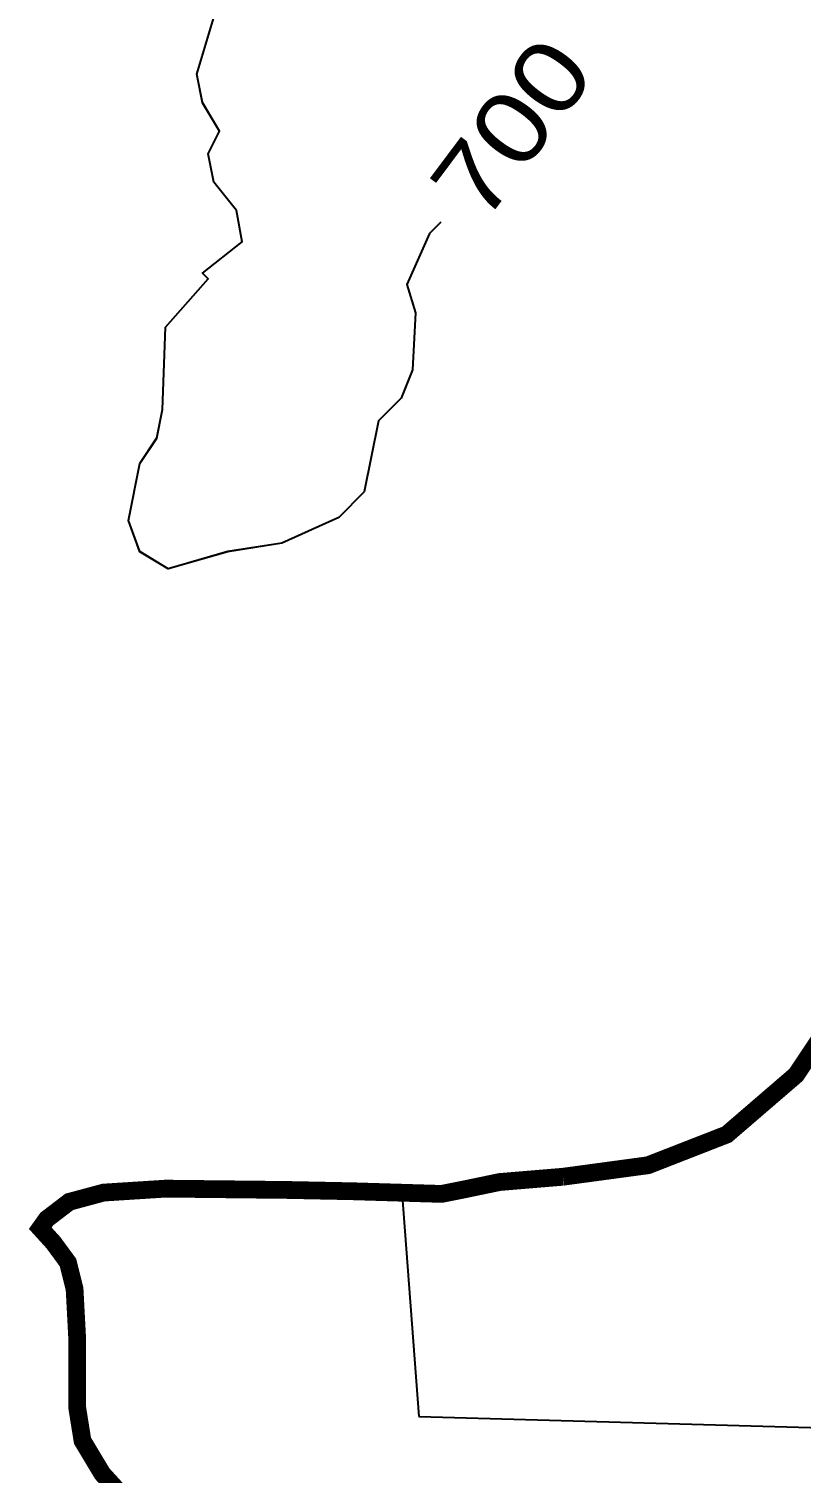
# Model space of a CAD drawing. Header units: inches. Extents: x -43639 to 75791, y -33466 to 47612.
# Drawn here: x -6587 to 6464, y -997 to 23397 of the extents above; entities that cross this region are included whole.
import ezdxf

# ---------------------------------------------------------------- set-up
doc = ezdxf.new("R2010")
doc.units = ezdxf.units.IN
doc.header["$LTSCALE"] = 8
doc.header["$MEASUREMENT"] = 0
doc.layers.get('0').update_dxf_attribs({"linetype": 'CONTINUOUS'})
doc.layers.add('TOPO100', color=14, linetype='CONTINUOUS')
doc.layers.add('TOPOCREEK', color=5, linetype='CONTINUOUS')
doc.styles.get("Standard").update_dxf_attribs({"font": 'txt', "height": 0.2})

# ---------------------------------------------------------------- blocks, each defined once
blk = doc.blocks.new('901')
at = {"layer": 'TOPO100', "linetype": 'Continuous'}
blk.add_lwpolyline([(377, 20135), (185, 19943), (-199, 19079), (-55, 18599), (-103, 17639), (-295, 17159), (-679, 16775), (-919, 15575), (-1351, 15143), (-2311, 14711), (-3223, 14567), (-4231, 14279), (-4711, 14567), (-4903, 15095), (-4711, 16055), (-4423, 16487), (-4327, 16967), (-4279, 18359), (-3559, 19175), (-3655, 19271), (-2983, 19799), (-3079, 20327), (-3463, 20807), (-3559, 21287), (-3367, 21671), (-3655, 22151), (-3751, 22631), (-3463, 23591)], dxfattribs=at)

msp = doc.modelspace()

# ---------------------------------------------------------------- linework, layer by layer
for p, q in [((-282.83354, 3758.21236), (2.852, -37.89648)), ((2.852, -37.89648), (30334.93748, -905.05183))]:
    msp.add_line(p, q)
at = {"layer": 'TOPO100', "linetype": 'Continuous'}
msp.add_lwpolyline([(376.61798, 20135.23956), (184.61798, 19943.23956), (-199.38202, 19079.23956), (-55.38202, 18599.23956), (-103.38202, 17639.23956), (-295.38202, 17159.23956), (-679.38202, 16775.23956), (-919.38202, 15575.23956), (-1351.38202, 15143.23956), (-2311.38202, 14711.23956), (-3223.38202, 14567.23956), (-4231.38202, 14279.23956), (-4711.38202, 14567.23956), (-4903.38202, 15095.23956), (-4711.38202, 16055.23956), (-4423.38202, 16487.23956), (-4327.38202, 16967.23956), (-4279.38202, 18359.23956), (-3559.38202, 19175.23956), (-3655.38202, 19271.23956), (-2983.38202, 19799.23956), (-3079.38202, 20327.23956), (-3463.38202, 20807.23956), (-3559.38202, 21287.23956), (-3367.38202, 21671.23956), (-3655.38202, 22151.23956), (-3751.38202, 22631.23956), (-3463.38202, 23591.23956)], dxfattribs=at)
at = {"layer": 'TOPOCREEK', "const_width": 300}
for points in [[(2438.81183, 4008.87849), (3876.97775, 4203.24373), (5208.10969, 4722.3595), (6376.90814, 5728.14615), (7285.97393, 7090.82474), (7935.30663, 8161.50086), (8779.43894, 8810.39557), (9720.97084, 9069.95346), (10857.30318, 9199.7324), (11896.23509, 9491.73487), (12967.63395, 9783.73734), (14039.03281, 9913.51628), (14720.83204, 10400.18746), (14850.69858, 10951.74782)], [(-4877.85019, -1519.50131), (-5346.29502, -1006.78833), (-5680.89857, -449.49202), (-5770.12655, 107.80429), (-5770.12655, 1266.98026), (-5814.73985, 2114.07082), (-5926.27483, 2559.90777), (-6171.65039, 2894.28586), (-6394.71966, 3139.49626), (-6283.18468, 3295.53897), (-5903.96783, 3585.33321), (-5323.98872, 3741.37592), (-4275.56407, 3808.25143), (-2223.32948, 3785.95976), (-1107.98454, 3763.66809), (386.57724, 3719.08425), (832.71577, 3808.25143), (1368.08089, 3919.7108), (2438.81183, 4008.87849)]]:
    msp.add_lwpolyline(points, dxfattribs=at)
at = {"layer": 'TOPOCREEK'}
msp.add_lwpolyline([(-281.38911, 3739.01016), (386.57724, 3719.08425), (832.71577, 3808.25143), (1368.08089, 3919.7108), (2438.81183, 4008.87849)], dxfattribs=at)

# ---------------------------------------------------------------- block references
msp.add_blockref('901', (0, 0), dxfattribs=at)

# ---------------------------------------------------------------- texts
at = {"layer": 'TOPO100', "width": 1.2}
msp.add_text('700', height=1200, rotation=53.130102, dxfattribs=at).set_placement((1090.90598, 20075.50356))

doc.saveas('drawing.dxf')
